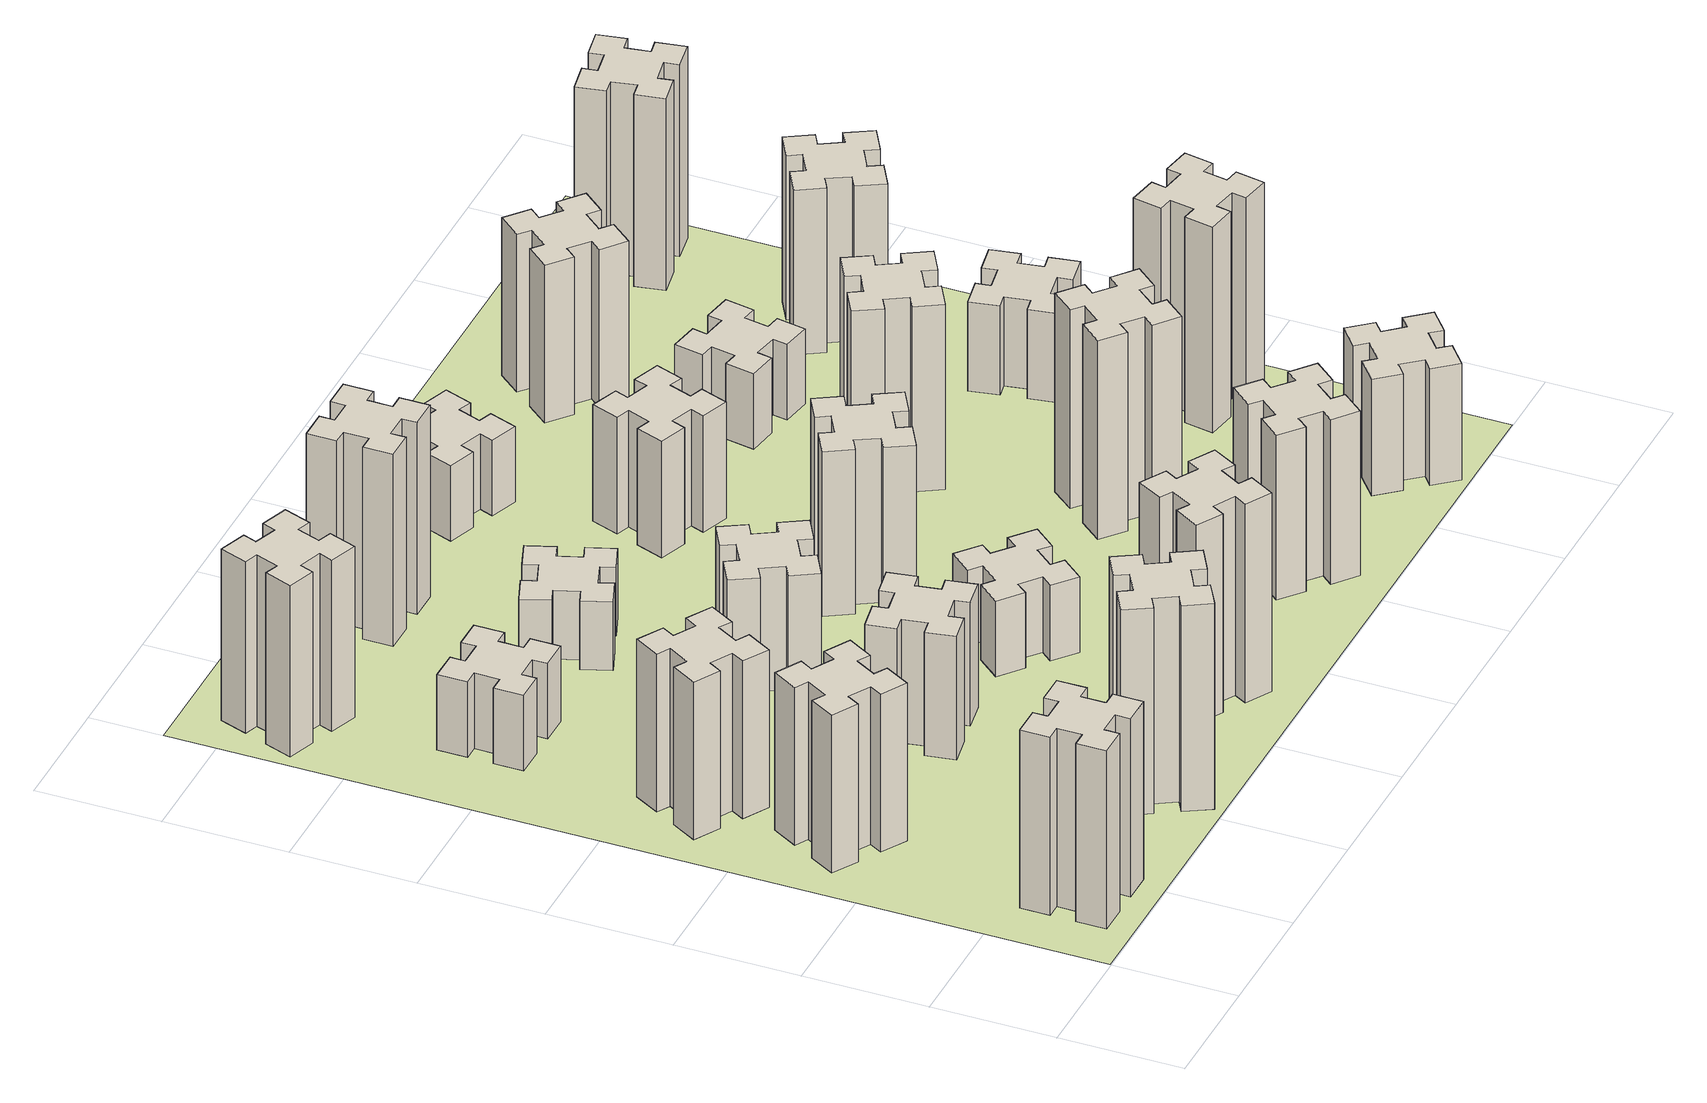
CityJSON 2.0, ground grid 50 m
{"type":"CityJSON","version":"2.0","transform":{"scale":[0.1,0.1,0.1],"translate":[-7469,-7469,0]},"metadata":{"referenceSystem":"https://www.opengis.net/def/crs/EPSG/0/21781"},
"CityObjects":{
"building1":{"type":"Building","attributes":{"class":"1000","function":"1000","usage":"1000","yearOfConstruction":2016,"roofType":"1000","measuredHeight":78,"storeysAboveGround":30,"storeysBelowGround":0},"geometry":[{"type":"Solid","lod":"1","boundaries":[[[[0,1,2,3,4,5,6,7,8,9,10,11,12,13,14,15,16,17,18,19]],[[17,16,20,21]],[[16,15,22,20]],[[15,14,23,22]],[[14,13,24,23]],[[13,12,25,24]],[[12,11,26,25]],[[11,10,27,26]],[[10,9,28,27]],[[9,8,29,28]],[[8,7,30,29]],[[7,6,31,30]],[[6,5,32,31]],[[5,4,33,32]],[[4,3,34,33]],[[3,2,35,34]],[[2,1,36,35]],[[1,0,37,36]],[[0,19,38,37]],[[19,18,39,38]],[[18,17,21,39]],[[24,25,26,27,28,29,30,31,32,33,34,35,36,37,38,39,21,20,22,23]]]]}]},
"building2":{"type":"Building","attributes":{"class":"1000","function":"1000","usage":"1000","yearOfConstruction":2016,"roofType":"1000","measuredHeight":69,"storeysAboveGround":30,"storeysBelowGround":0},"geometry":[{"type":"Solid","lod":"1","boundaries":[[[[40,41,42,43,44,45,46,47,48,49,50,51,52,53,54,55,56,57,58,59]],[[57,56,60,61]],[[56,55,62,60]],[[55,54,63,62]],[[54,53,64,63]],[[53,52,65,64]],[[52,51,66,65]],[[51,50,67,66]],[[50,49,68,67]],[[49,48,69,68]],[[48,47,70,69]],[[47,46,71,70]],[[46,45,72,71]],[[45,44,73,72]],[[44,43,74,73]],[[43,42,75,74]],[[42,41,76,75]],[[41,40,77,76]],[[40,59,78,77]],[[59,58,79,78]],[[58,57,61,79]],[[64,65,66,67,68,69,70,71,72,73,74,75,76,77,78,79,61,60,62,63]]]]}]},
"building3":{"type":"Building","attributes":{"class":"1000","function":"1000","usage":"1000","yearOfConstruction":2016,"roofType":"1000","measuredHeight":69,"storeysAboveGround":30,"storeysBelowGround":0},"geometry":[{"type":"Solid","lod":"1","boundaries":[[[[80,81,82,83,84,85,86,87,88,89,90,91,92,93,94,95,96,97,98,99]],[[97,96,100,101]],[[96,95,102,100]],[[95,94,103,102]],[[94,93,104,103]],[[93,92,105,104]],[[92,91,106,105]],[[91,90,107,106]],[[90,89,108,107]],[[89,88,109,108]],[[88,87,110,109]],[[87,86,111,110]],[[86,85,112,111]],[[85,84,113,112]],[[84,83,114,113]],[[83,82,115,114]],[[82,81,116,115]],[[81,80,117,116]],[[80,99,118,117]],[[99,98,119,118]],[[98,97,101,119]],[[104,105,106,107,108,109,110,111,112,113,114,115,116,117,118,119,101,100,102,103]]]]}]},
"building4":{"type":"Building","attributes":{"class":"1000","function":"1000","usage":"1000","yearOfConstruction":2016,"roofType":"1000","measuredHeight":90,"storeysAboveGround":30,"storeysBelowGround":0},"geometry":[{"type":"Solid","lod":"1","boundaries":[[[[120,121,122,123,124,125,126,127,128,129,130,131,132,133,134,135,136,137,138,139]],[[137,136,140,141]],[[136,135,142,140]],[[135,134,143,142]],[[134,133,144,143]],[[133,132,145,144]],[[132,131,146,145]],[[131,130,147,146]],[[130,129,148,147]],[[129,128,149,148]],[[128,127,150,149]],[[127,126,151,150]],[[126,125,152,151]],[[125,124,153,152]],[[124,123,154,153]],[[123,122,155,154]],[[122,121,156,155]],[[121,120,157,156]],[[120,139,158,157]],[[139,138,159,158]],[[138,137,141,159]],[[144,145,146,147,148,149,150,151,152,153,154,155,156,157,158,159,141,140,142,143]]]]}]},
"building5":{"type":"Building","attributes":{"class":"1000","function":"1000","usage":"1000","yearOfConstruction":2016,"roofType":"1000","measuredHeight":33,"storeysAboveGround":30,"storeysBelowGround":0},"geometry":[{"type":"Solid","lod":"1","boundaries":[[[[160,161,162,163,164,165,166,167,168,169,170,171,172,173,174,175,176,177,178,179]],[[177,176,180,181]],[[176,175,182,180]],[[175,174,183,182]],[[174,173,184,183]],[[173,172,185,184]],[[172,171,186,185]],[[171,170,187,186]],[[170,169,188,187]],[[169,168,189,188]],[[168,167,190,189]],[[167,166,191,190]],[[166,165,192,191]],[[165,164,193,192]],[[164,163,194,193]],[[163,162,195,194]],[[162,161,196,195]],[[161,160,197,196]],[[160,179,198,197]],[[179,178,199,198]],[[178,177,181,199]],[[184,185,186,187,188,189,190,191,192,193,194,195,196,197,198,199,181,180,182,183]]]]}]},
"building6":{"type":"Building","attributes":{"class":"1000","function":"1000","usage":"1000","yearOfConstruction":2016,"roofType":"1000","measuredHeight":75,"storeysAboveGround":30,"storeysBelowGround":0},"geometry":[{"type":"Solid","lod":"1","boundaries":[[[[200,201,202,203,204,205,206,207,208,209,210,211,212,213,214,215,216,217,218,219]],[[217,216,220,221]],[[216,215,222,220]],[[215,214,223,222]],[[214,213,224,223]],[[213,212,225,224]],[[212,211,226,225]],[[211,210,227,226]],[[210,209,228,227]],[[209,208,229,228]],[[208,207,230,229]],[[207,206,231,230]],[[206,205,232,231]],[[205,204,233,232]],[[204,203,234,233]],[[203,202,235,234]],[[202,201,236,235]],[[201,200,237,236]],[[200,219,238,237]],[[219,218,239,238]],[[218,217,221,239]],[[224,225,226,227,228,229,230,231,232,233,234,235,236,237,238,239,221,220,222,223]]]]}]},
"building7":{"type":"Building","attributes":{"class":"1000","function":"1000","usage":"1000","yearOfConstruction":2016,"roofType":"1000","measuredHeight":54,"storeysAboveGround":30,"storeysBelowGround":0},"geometry":[{"type":"Solid","lod":"1","boundaries":[[[[240,241,242,243,244,245,246,247,248,249,250,251,252,253,254,255,256,257,258,259]],[[257,256,260,261]],[[256,255,262,260]],[[255,254,263,262]],[[254,253,264,263]],[[253,252,265,264]],[[252,251,266,265]],[[251,250,267,266]],[[250,249,268,267]],[[249,248,269,268]],[[248,247,270,269]],[[247,246,271,270]],[[246,245,272,271]],[[245,244,273,272]],[[244,243,274,273]],[[243,242,275,274]],[[242,241,276,275]],[[241,240,277,276]],[[240,259,278,277]],[[259,258,279,278]],[[258,257,261,279]],[[264,265,266,267,268,269,270,271,272,273,274,275,276,277,278,279,261,260,262,263]]]]}]},
"building8":{"type":"Building","attributes":{"class":"1000","function":"1000","usage":"1000","yearOfConstruction":2016,"roofType":"1000","measuredHeight":54,"storeysAboveGround":30,"storeysBelowGround":0},"geometry":[{"type":"Solid","lod":"1","boundaries":[[[[280,281,282,283,284,285,286,287,288,289,290,291,292,293,294,295,296,297,298,299]],[[297,296,300,301]],[[296,295,302,300]],[[295,294,303,302]],[[294,293,304,303]],[[293,292,305,304]],[[292,291,306,305]],[[291,290,307,306]],[[290,289,308,307]],[[289,288,309,308]],[[288,287,310,309]],[[287,286,311,310]],[[286,285,312,311]],[[285,284,313,312]],[[284,283,314,313]],[[283,282,315,314]],[[282,281,316,315]],[[281,280,317,316]],[[280,299,318,317]],[[299,298,319,318]],[[298,297,301,319]],[[304,305,306,307,308,309,310,311,312,313,314,315,316,317,318,319,301,300,302,303]]]]}]},
"building9":{"type":"Building","attributes":{"class":"1000","function":"1000","usage":"1000","yearOfConstruction":2016,"roofType":"1000","measuredHeight":87,"storeysAboveGround":30,"storeysBelowGround":0},"geometry":[{"type":"Solid","lod":"1","boundaries":[[[[320,321,322,323,324,325,326,327,328,329,330,331,332,333,334,335,336,337,338,339]],[[337,336,340,341]],[[336,335,342,340]],[[335,334,343,342]],[[334,333,344,343]],[[333,332,345,344]],[[332,331,346,345]],[[331,330,347,346]],[[330,329,348,347]],[[329,328,349,348]],[[328,327,350,349]],[[327,326,351,350]],[[326,325,352,351]],[[325,324,353,352]],[[324,323,354,353]],[[323,322,355,354]],[[322,321,356,355]],[[321,320,357,356]],[[320,339,358,357]],[[339,338,359,358]],[[338,337,341,359]],[[344,345,346,347,348,349,350,351,352,353,354,355,356,357,358,359,341,340,342,343]]]]}]},
"building10":{"type":"Building","attributes":{"class":"1000","function":"1000","usage":"1000","yearOfConstruction":2016,"roofType":"1000","measuredHeight":30,"storeysAboveGround":30,"storeysBelowGround":0},"geometry":[{"type":"Solid","lod":"1","boundaries":[[[[360,361,362,363,364,365,366,367,368,369,370,371,372,373,374,375,376,377,378,379]],[[377,376,380,381]],[[376,375,382,380]],[[375,374,383,382]],[[374,373,384,383]],[[373,372,385,384]],[[372,371,386,385]],[[371,370,387,386]],[[370,369,388,387]],[[369,368,389,388]],[[368,367,390,389]],[[367,366,391,390]],[[366,365,392,391]],[[365,364,393,392]],[[364,363,394,393]],[[363,362,395,394]],[[362,361,396,395]],[[361,360,397,396]],[[360,379,398,397]],[[379,378,399,398]],[[378,377,381,399]],[[384,385,386,387,388,389,390,391,392,393,394,395,396,397,398,399,381,380,382,383]]]]}]},
"building11":{"type":"Building","attributes":{"class":"1000","function":"1000","usage":"1000","yearOfConstruction":2016,"roofType":"1000","measuredHeight":84,"storeysAboveGround":30,"storeysBelowGround":0},"geometry":[{"type":"Solid","lod":"1","boundaries":[[[[400,401,402,403,404,405,406,407,408,409,410,411,412,413,414,415,416,417,418,419]],[[417,416,420,421]],[[416,415,422,420]],[[415,414,423,422]],[[414,413,424,423]],[[413,412,425,424]],[[412,411,426,425]],[[411,410,427,426]],[[410,409,428,427]],[[409,408,429,428]],[[408,407,430,429]],[[407,406,431,430]],[[406,405,432,431]],[[405,404,433,432]],[[404,403,434,433]],[[403,402,435,434]],[[402,401,436,435]],[[401,400,437,436]],[[400,419,438,437]],[[419,418,439,438]],[[418,417,421,439]],[[424,425,426,427,428,429,430,431,432,433,434,435,436,437,438,439,421,420,422,423]]]]}]},
"building12":{"type":"Building","attributes":{"class":"1000","function":"1000","usage":"1000","yearOfConstruction":2016,"roofType":"1000","measuredHeight":33,"storeysAboveGround":30,"storeysBelowGround":0},"geometry":[{"type":"Solid","lod":"1","boundaries":[[[[440,441,442,443,444,445,446,447,448,449,450,451,452,453,454,455,456,457,458,459]],[[457,456,460,461]],[[456,455,462,460]],[[455,454,463,462]],[[454,453,464,463]],[[453,452,465,464]],[[452,451,466,465]],[[451,450,467,466]],[[450,449,468,467]],[[449,448,469,468]],[[448,447,470,469]],[[447,446,471,470]],[[446,445,472,471]],[[445,444,473,472]],[[444,443,474,473]],[[443,442,475,474]],[[442,441,476,475]],[[441,440,477,476]],[[440,459,478,477]],[[459,458,479,478]],[[458,457,461,479]],[[464,465,466,467,468,469,470,471,472,473,474,475,476,477,478,479,461,460,462,463]]]]}]},
"building13":{"type":"Building","attributes":{"class":"1000","function":"1000","usage":"1000","yearOfConstruction":2016,"roofType":"1000","measuredHeight":72,"storeysAboveGround":30,"storeysBelowGround":0},"geometry":[{"type":"Solid","lod":"1","boundaries":[[[[480,481,482,483,484,485,486,487,488,489,490,491,492,493,494,495,496,497,498,499]],[[497,496,500,501]],[[496,495,502,500]],[[495,494,503,502]],[[494,493,504,503]],[[493,492,505,504]],[[492,491,506,505]],[[491,490,507,506]],[[490,489,508,507]],[[489,488,509,508]],[[488,487,510,509]],[[487,486,511,510]],[[486,485,512,511]],[[485,484,513,512]],[[484,483,514,513]],[[483,482,515,514]],[[482,481,516,515]],[[481,480,517,516]],[[480,499,518,517]],[[499,498,519,518]],[[498,497,501,519]],[[504,505,506,507,508,509,510,511,512,513,514,515,516,517,518,519,501,500,502,503]]]]}]},
"building14":{"type":"Building","attributes":{"class":"1000","function":"1000","usage":"1000","yearOfConstruction":2016,"roofType":"1000","measuredHeight":72,"storeysAboveGround":30,"storeysBelowGround":0},"geometry":[{"type":"Solid","lod":"1","boundaries":[[[[520,521,522,523,524,525,526,527,528,529,530,531,532,533,534,535,536,537,538,539]],[[537,536,540,541]],[[536,535,542,540]],[[535,534,543,542]],[[534,533,544,543]],[[533,532,545,544]],[[532,531,546,545]],[[531,530,547,546]],[[530,529,548,547]],[[529,528,549,548]],[[528,527,550,549]],[[527,526,551,550]],[[526,525,552,551]],[[525,524,553,552]],[[524,523,554,553]],[[523,522,555,554]],[[522,521,556,555]],[[521,520,557,556]],[[520,539,558,557]],[[539,538,559,558]],[[538,537,541,559]],[[544,545,546,547,548,549,550,551,552,553,554,555,556,557,558,559,541,540,542,543]]]]}]},
"building15":{"type":"Building","attributes":{"class":"1000","function":"1000","usage":"1000","yearOfConstruction":2016,"roofType":"1000","measuredHeight":51,"storeysAboveGround":30,"storeysBelowGround":0},"geometry":[{"type":"Solid","lod":"1","boundaries":[[[[560,561,562,563,564,565,566,567,568,569,570,571,572,573,574,575,576,577,578,579]],[[577,576,580,581]],[[576,575,582,580]],[[575,574,583,582]],[[574,573,584,583]],[[573,572,585,584]],[[572,571,586,585]],[[571,570,587,586]],[[570,569,588,587]],[[569,568,589,588]],[[568,567,590,589]],[[567,566,591,590]],[[566,565,592,591]],[[565,564,593,592]],[[564,563,594,593]],[[563,562,595,594]],[[562,561,596,595]],[[561,560,597,596]],[[560,579,598,597]],[[579,578,599,598]],[[578,577,581,599]],[[584,585,586,587,588,589,590,591,592,593,594,595,596,597,598,599,581,580,582,583]]]]}]},
"building16":{"type":"Building","attributes":{"class":"1000","function":"1000","usage":"1000","yearOfConstruction":2016,"roofType":"1000","measuredHeight":33,"storeysAboveGround":30,"storeysBelowGround":0},"geometry":[{"type":"Solid","lod":"1","boundaries":[[[[600,601,602,603,604,605,606,607,608,609,610,611,612,613,614,615,616,617,618,619]],[[617,616,620,621]],[[616,615,622,620]],[[615,614,623,622]],[[614,613,624,623]],[[613,612,625,624]],[[612,611,626,625]],[[611,610,627,626]],[[610,609,628,627]],[[609,608,629,628]],[[608,607,630,629]],[[607,606,631,630]],[[606,605,632,631]],[[605,604,633,632]],[[604,603,634,633]],[[603,602,635,634]],[[602,601,636,635]],[[601,600,637,636]],[[600,619,638,637]],[[619,618,639,638]],[[618,617,621,639]],[[624,625,626,627,628,629,630,631,632,633,634,635,636,637,638,639,621,620,622,623]]]]}]},
"building17":{"type":"Building","attributes":{"class":"1000","function":"1000","usage":"1000","yearOfConstruction":2016,"roofType":"1000","measuredHeight":87,"storeysAboveGround":30,"storeysBelowGround":0},"geometry":[{"type":"Solid","lod":"1","boundaries":[[[[640,641,642,643,644,645,646,647,648,649,650,651,652,653,654,655,656,657,658,659]],[[657,656,660,661]],[[656,655,662,660]],[[655,654,663,662]],[[654,653,664,663]],[[653,652,665,664]],[[652,651,666,665]],[[651,650,667,666]],[[650,649,668,667]],[[649,648,669,668]],[[648,647,670,669]],[[647,646,671,670]],[[646,645,672,671]],[[645,644,673,672]],[[644,643,674,673]],[[643,642,675,674]],[[642,641,676,675]],[[641,640,677,676]],[[640,659,678,677]],[[659,658,679,678]],[[658,657,661,679]],[[664,665,666,667,668,669,670,671,672,673,674,675,676,677,678,679,661,660,662,663]]]]}]},
"building18":{"type":"Building","attributes":{"class":"1000","function":"1000","usage":"1000","yearOfConstruction":2016,"roofType":"1000","measuredHeight":81,"storeysAboveGround":30,"storeysBelowGround":0},"geometry":[{"type":"Solid","lod":"1","boundaries":[[[[680,681,682,683,684,685,686,687,688,689,690,691,692,693,694,695,696,697,698,699]],[[697,696,700,701]],[[696,695,702,700]],[[695,694,703,702]],[[694,693,704,703]],[[693,692,705,704]],[[692,691,706,705]],[[691,690,707,706]],[[690,689,708,707]],[[689,688,709,708]],[[688,687,710,709]],[[687,686,711,710]],[[686,685,712,711]],[[685,684,713,712]],[[684,683,714,713]],[[683,682,715,714]],[[682,681,716,715]],[[681,680,717,716]],[[680,699,718,717]],[[699,698,719,718]],[[698,697,701,719]],[[704,705,706,707,708,709,710,711,712,713,714,715,716,717,718,719,701,700,702,703]]]]}]},
"building19":{"type":"Building","attributes":{"class":"1000","function":"1000","usage":"1000","yearOfConstruction":2016,"roofType":"1000","measuredHeight":51,"storeysAboveGround":30,"storeysBelowGround":0},"geometry":[{"type":"Solid","lod":"1","boundaries":[[[[720,721,722,723,724,725,726,727,728,729,730,731,732,733,734,735,736,737,738,739]],[[737,736,740,741]],[[736,735,742,740]],[[735,734,743,742]],[[734,733,744,743]],[[733,732,745,744]],[[732,731,746,745]],[[731,730,747,746]],[[730,729,748,747]],[[729,728,749,748]],[[728,727,750,749]],[[727,726,751,750]],[[726,725,752,751]],[[725,724,753,752]],[[724,723,754,753]],[[723,722,755,754]],[[722,721,756,755]],[[721,720,757,756]],[[720,739,758,757]],[[739,738,759,758]],[[738,737,741,759]],[[744,745,746,747,748,749,750,751,752,753,754,755,756,757,758,759,741,740,742,743]]]]}]},
"building20":{"type":"Building","attributes":{"class":"1000","function":"1000","usage":"1000","yearOfConstruction":2016,"roofType":"1000","measuredHeight":33,"storeysAboveGround":30,"storeysBelowGround":0},"geometry":[{"type":"Solid","lod":"1","boundaries":[[[[760,761,762,763,764,765,766,767,768,769,770,771,772,773,774,775,776,777,778,779]],[[777,776,780,781]],[[776,775,782,780]],[[775,774,783,782]],[[774,773,784,783]],[[773,772,785,784]],[[772,771,786,785]],[[771,770,787,786]],[[770,769,788,787]],[[769,768,789,788]],[[768,767,790,789]],[[767,766,791,790]],[[766,765,792,791]],[[765,764,793,792]],[[764,763,794,793]],[[763,762,795,794]],[[762,761,796,795]],[[761,760,797,796]],[[760,779,798,797]],[[779,778,799,798]],[[778,777,781,799]],[[784,785,786,787,788,789,790,791,792,793,794,795,796,797,798,799,781,780,782,783]]]]}]},
"building21":{"type":"Building","attributes":{"class":"1000","function":"1000","usage":"1000","yearOfConstruction":2016,"roofType":"1000","measuredHeight":69,"storeysAboveGround":30,"storeysBelowGround":0},"geometry":[{"type":"Solid","lod":"1","boundaries":[[[[800,801,802,803,804,805,806,807,808,809,810,811,812,813,814,815,816,817,818,819]],[[817,816,820,821]],[[816,815,822,820]],[[815,814,823,822]],[[814,813,824,823]],[[813,812,825,824]],[[812,811,826,825]],[[811,810,827,826]],[[810,809,828,827]],[[809,808,829,828]],[[808,807,830,829]],[[807,806,831,830]],[[806,805,832,831]],[[805,804,833,832]],[[804,803,834,833]],[[803,802,835,834]],[[802,801,836,835]],[[801,800,837,836]],[[800,819,838,837]],[[819,818,839,838]],[[818,817,821,839]],[[824,825,826,827,828,829,830,831,832,833,834,835,836,837,838,839,821,820,822,823]]]]}]},
"building22":{"type":"Building","attributes":{"class":"1000","function":"1000","usage":"1000","yearOfConstruction":2016,"roofType":"1000","measuredHeight":90,"storeysAboveGround":30,"storeysBelowGround":0},"geometry":[{"type":"Solid","lod":"1","boundaries":[[[[840,841,842,843,844,845,846,847,848,849,850,851,852,853,854,855,856,857,858,859]],[[857,856,860,861]],[[856,855,862,860]],[[855,854,863,862]],[[854,853,864,863]],[[853,852,865,864]],[[852,851,866,865]],[[851,850,867,866]],[[850,849,868,867]],[[849,848,869,868]],[[848,847,870,869]],[[847,846,871,870]],[[846,845,872,871]],[[845,844,873,872]],[[844,843,874,873]],[[843,842,875,874]],[[842,841,876,875]],[[841,840,877,876]],[[840,859,878,877]],[[859,858,879,878]],[[858,857,861,879]],[[864,865,866,867,868,869,870,871,872,873,874,875,876,877,878,879,861,860,862,863]]]]}]},
"building23":{"type":"Building","attributes":{"class":"1000","function":"1000","usage":"1000","yearOfConstruction":2016,"roofType":"1000","measuredHeight":39,"storeysAboveGround":30,"storeysBelowGround":0},"geometry":[{"type":"Solid","lod":"1","boundaries":[[[[880,881,882,883,884,885,886,887,888,889,890,891,892,893,894,895,896,897,898,899]],[[897,896,900,901]],[[896,895,902,900]],[[895,894,903,902]],[[894,893,904,903]],[[893,892,905,904]],[[892,891,906,905]],[[891,890,907,906]],[[890,889,908,907]],[[889,888,909,908]],[[888,887,910,909]],[[887,886,911,910]],[[886,885,912,911]],[[885,884,913,912]],[[884,883,914,913]],[[883,882,915,914]],[[882,881,916,915]],[[881,880,917,916]],[[880,899,918,917]],[[899,898,919,918]],[[898,897,901,919]],[[904,905,906,907,908,909,910,911,912,913,914,915,916,917,918,919,901,900,902,903]]]]}]},
"building24":{"type":"Building","attributes":{"class":"1000","function":"1000","usage":"1000","yearOfConstruction":2016,"roofType":"1000","measuredHeight":72,"storeysAboveGround":30,"storeysBelowGround":0},"geometry":[{"type":"Solid","lod":"1","boundaries":[[[[920,921,922,923,924,925,926,927,928,929,930,931,932,933,934,935,936,937,938,939]],[[937,936,940,941]],[[936,935,942,940]],[[935,934,943,942]],[[934,933,944,943]],[[933,932,945,944]],[[932,931,946,945]],[[931,930,947,946]],[[930,929,948,947]],[[929,928,949,948]],[[928,927,950,949]],[[927,926,951,950]],[[926,925,952,951]],[[925,924,953,952]],[[924,923,954,953]],[[923,922,955,954]],[[922,921,956,955]],[[921,920,957,956]],[[920,939,958,957]],[[939,938,959,958]],[[938,937,941,959]],[[944,945,946,947,948,949,950,951,952,953,954,955,956,957,958,959,941,940,942,943]]]]}]},
"building25":{"type":"Building","attributes":{"class":"1000","function":"1000","usage":"1000","yearOfConstruction":2016,"roofType":"1000","measuredHeight":84,"storeysAboveGround":30,"storeysBelowGround":0},"geometry":[{"type":"Solid","lod":"1","boundaries":[[[[960,961,962,963,964,965,966,967,968,969,970,971,972,973,974,975,976,977,978,979]],[[977,976,980,981]],[[976,975,982,980]],[[975,974,983,982]],[[974,973,984,983]],[[973,972,985,984]],[[972,971,986,985]],[[971,970,987,986]],[[970,969,988,987]],[[969,968,989,988]],[[968,967,990,989]],[[967,966,991,990]],[[966,965,992,991]],[[965,964,993,992]],[[964,963,994,993]],[[963,962,995,994]],[[962,961,996,995]],[[961,960,997,996]],[[960,979,998,997]],[[979,978,999,998]],[[978,977,981,999]],[[984,985,986,987,988,989,990,991,992,993,994,995,996,997,998,999,981,980,982,983]]]]}]},
"landuse1":{"type":"LandUse","attributes":{"name":"plot1","function":"1010"},"geometry":[{"type":"MultiSurface","lod":"1","boundaries":[[[1000,1001,1002,1003]]]}]}
},
"vertices":[
[265,325,0],[265,225,0],[205,225,0],[205,105,0],[325,105,0],[325,165,0],[425,165,0],[425,105,0],[545,105,0],[545,225,0],[485,225,0],[485,325,0],[545,325,0],[545,445,0],[425,445,0],[425,385,0],[325,385,0],[325,445,0],[205,445,0],[205,325,0],[325,385,780],[325,445,780],[425,385,780],[425,445,780],[545,445,780],[545,325,780],[485,325,780],[485,225,780],[545,225,780],[545,105,780],[425,105,780],[425,165,780],[325,165,780],[325,105,780],[205,105,780],[205,225,780],[265,225,780],[265,325,780],[205,325,780],[205,445,780],
[305,1314,0],[255,1227,0],[203,1257,0],[143,1153,0],[247,1093,0],[277,1145,0],[364,1095,0],[334,1043,0],[438,983,0],[498,1087,0],[446,1117,0],[496,1204,0],[548,1174,0],[608,1278,0],[504,1338,0],[474,1286,0],[387,1336,0],[417,1388,0],[313,1448,0],[253,1344,0],[387,1336,690],[417,1388,690],[474,1286,690],[504,1338,690],[608,1278,690],[548,1174,690],[496,1204,690],[446,1117,690],[498,1087,690],[438,983,690],[334,1043,690],[364,1095,690],[277,1145,690],[247,1093,690],[143,1153,690],[203,1257,690],[255,1227,690],[305,1314,690],[253,1344,690],[313,1448,690],
[474,1826,0],[387,1876,0],[417,1928,0],[313,1988,0],[253,1884,0],[305,1854,0],[255,1767,0],[203,1797,0],[143,1693,0],[247,1633,0],[277,1685,0],[364,1635,0],[334,1583,0],[438,1523,0],[498,1627,0],[446,1657,0],[496,1744,0],[548,1714,0],[608,1818,0],[504,1878,0],[496,1744,690],[548,1714,690],[446,1657,690],[498,1627,690],[438,1523,690],[334,1583,690],[364,1635,690],[277,1685,690],[247,1633,690],[143,1693,690],[203,1797,690],[255,1767,690],[305,1854,690],[253,1884,690],[313,1988,690],[417,1928,690],[387,1876,690],[474,1826,690],[504,1878,690],[608,1818,690],
[1127,155,0],[1214,205,0],[1244,153,0],[1348,213,0],[1288,317,0],[1236,287,0],[1186,374,0],[1238,404,0],[1178,508,0],[1074,448,0],[1104,396,0],[1017,346,0],[987,398,0],[883,338,0],[943,234,0],[995,264,0],[1045,177,0],[993,147,0],[1053,43,0],[1157,103,0],[1045,177,900],[993,147,900],[995,264,900],[943,234,900],[883,338,900],[987,398,900],[1017,346,900],[1104,396,900],[1074,448,900],[1178,508,900],[1238,404,900],[1186,374,900],[1236,287,900],[1288,317,900],[1348,213,900],[1244,153,900],[1214,205,900],[1127,155,900],[1157,103,900],[1053,43,900],
[425,2485,0],[525,2485,0],[525,2425,0],[645,2425,0],[645,2545,0],[585,2545,0],[585,2645,0],[645,2645,0],[645,2765,0],[525,2765,0],[525,2705,0],[425,2705,0],[425,2765,0],[305,2765,0],[305,2645,0],[365,2645,0],[365,2545,0],[305,2545,0],[305,2425,0],[425,2425,0],[365,2545,330],[305,2545,330],[365,2645,330],[305,2645,330],[305,2765,330],[425,2765,330],[425,2705,330],[525,2705,330],[525,2765,330],[645,2765,330],[645,2645,330],[585,2645,330],[585,2545,330],[645,2545,330],[645,2425,330],[525,2425,330],[525,2485,330],[425,2485,330],[425,2425,330],[305,2425,330],
[362,3251,0],[396,3345,0],[452,3324,0],[493,3437,0],[380,3478,0],[360,3422,0],[266,3456,0],[287,3512,0],[174,3553,0],[133,3440,0],[189,3420,0],[155,3326,0],[99,3347,0],[57,3234,0],[170,3193,0],[191,3249,0],[285,3215,0],[264,3159,0],[377,3117,0],[418,3230,0],[285,3215,750],[264,3159,750],[191,3249,750],[170,3193,750],[57,3234,750],[99,3347,750],[155,3326,750],[189,3420,750],[133,3440,750],[174,3553,750],[287,3512,750],[266,3456,750],[360,3422,750],[380,3478,750],[493,3437,750],[452,3324,750],[396,3345,750],[362,3251,750],[418,3230,750],[377,3117,750],
[1232,1185,0],[1215,1284,0],[1274,1294,0],[1253,1412,0],[1135,1391,0],[1145,1332,0],[1047,1315,0],[1037,1374,0],[918,1353,0],[939,1235,0],[998,1245,0],[1016,1147,0],[957,1137,0],[977,1018,0],[1096,1039,0],[1085,1098,0],[1184,1116,0],[1194,1057,0],[1312,1077,0],[1291,1196,0],[1184,1116,540],[1194,1057,540],[1085,1098,540],[1096,1039,540],[977,1018,540],[957,1137,540],[1016,1147,540],[998,1245,540],[939,1235,540],[918,1353,540],[1037,1374,540],[1047,1315,540],[1145,1332,540],[1135,1391,540],[1253,1412,540],[1274,1294,540],[1215,1284,540],[1232,1185,540],[1291,1196,540],[1312,1077,540],
[1336,1867,0],[1286,1954,0],[1338,1984,0],[1278,2088,0],[1174,2028,0],[1204,1976,0],[1117,1926,0],[1087,1978,0],[983,1918,0],[1043,1814,0],[1095,1844,0],[1145,1757,0],[1093,1727,0],[1153,1623,0],[1257,1683,0],[1227,1735,0],[1314,1785,0],[1344,1733,0],[1448,1793,0],[1388,1897,0],[1314,1785,540],[1344,1733,540],[1227,1735,540],[1257,1683,540],[1153,1623,540],[1093,1727,540],[1145,1757,540],[1095,1844,540],[1043,1814,540],[983,1918,540],[1087,1978,540],[1117,1926,540],[1204,1976,540],[1174,2028,540],[1278,2088,540],[1338,1984,540],[1286,1954,540],[1336,1867,540],[1388,1897,540],[1448,1793,540],
[1657,305,0],[1744,255,0],[1714,203,0],[1818,143,0],[1878,247,0],[1826,277,0],[1876,364,0],[1928,334,0],[1988,438,0],[1884,498,0],[1854,446,0],[1767,496,0],[1797,548,0],[1693,608,0],[1633,504,0],[1685,474,0],[1635,387,0],[1583,417,0],[1523,313,0],[1627,253,0],[1635,387,870],[1583,417,870],[1685,474,870],[1633,504,870],[1693,608,870],[1797,548,870],[1767,496,870],[1854,446,870],[1884,498,870],[1988,438,870],[1928,334,870],[1876,364,870],[1826,277,870],[1878,247,870],[1818,143,870],[1714,203,870],[1744,255,870],[1657,305,870],[1627,253,870],[1523,313,870],
[1106,2475,0],[1200,2509,0],[1220,2453,0],[1333,2494,0],[1292,2607,0],[1236,2586,0],[1202,2680,0],[1258,2700,0],[1217,2813,0],[1104,2772,0],[1125,2716,0],[1031,2682,0],[1010,2738,0],[897,2697,0],[939,2584,0],[995,2605,0],[1029,2511,0],[973,2490,0],[1014,2377,0],[1127,2419,0],[1029,2511,300],[973,2490,300],[995,2605,300],[939,2584,300],[897,2697,300],[1010,2738,300],[1031,2682,300],[1125,2716,300],[1104,2772,300],[1217,2813,300],[1258,2700,300],[1202,2680,300],[1236,2586,300],[1292,2607,300],[1333,2494,300],[1220,2453,300],[1200,2509,300],[1106,2475,300],[1127,2419,300],[1014,2377,300],
[1125,3285,0],[1125,3385,0],[1185,3385,0],[1185,3505,0],[1065,3505,0],[1065,3445,0],[965,3445,0],[965,3505,0],[845,3505,0],[845,3385,0],[905,3385,0],[905,3285,0],[845,3285,0],[845,3165,0],[965,3165,0],[965,3225,0],[1065,3225,0],[1065,3165,0],[1185,3165,0],[1185,3285,0],[1065,3225,840],[1065,3165,840],[965,3225,840],[965,3165,840],[845,3165,840],[845,3285,840],[905,3285,840],[905,3385,840],[845,3385,840],[845,3505,840],[965,3505,840],[965,3445,840],[1065,3445,840],[1065,3505,840],[1185,3505,840],[1185,3385,840],[1125,3385,840],[1125,3285,840],[1185,3285,840],[1185,3165,840],
[1703,1224,0],[1639,1148,0],[1593,1186,0],[1516,1094,0],[1608,1017,0],[1646,1063,0],[1723,999,0],[1684,953,0],[1776,876,0],[1853,968,0],[1807,1006,0],[1872,1083,0],[1918,1044,0],[1995,1136,0],[1903,1213,0],[1864,1167,0],[1788,1232,0],[1826,1278,0],[1734,1355,0],[1657,1263,0],[1788,1232,330],[1826,1278,330],[1864,1167,330],[1903,1213,330],[1995,1136,330],[1918,1044,330],[1872,1083,330],[1807,1006,330],[1853,968,330],[1776,876,330],[1684,953,330],[1723,999,330],[1646,1063,330],[1608,1017,330],[1516,1094,330],[1593,1186,330],[1639,1148,330],[1703,1224,330],[1657,1263,330],[1734,1355,330],
[1976,1767,0],[1926,1854,0],[1978,1884,0],[1918,1988,0],[1814,1928,0],[1844,1876,0],[1757,1826,0],[1727,1878,0],[1623,1818,0],[1683,1714,0],[1735,1744,0],[1785,1657,0],[1733,1627,0],[1793,1523,0],[1897,1583,0],[1867,1635,0],[1954,1685,0],[1984,1633,0],[2088,1693,0],[2028,1797,0],[1954,1685,720],[1984,1633,720],[1867,1635,720],[1897,1583,720],[1793,1523,720],[1733,1627,720],[1785,1657,720],[1735,1744,720],[1683,1714,720],[1623,1818,720],[1727,1878,720],[1757,1826,720],[1844,1876,720],[1814,1928,720],[1918,1988,720],[1978,1884,720],[1926,1854,720],[1976,1767,720],[2028,1797,720],[2088,1693,720],
[2486,323,0],[2563,259,0],[2524,213,0],[2616,136,0],[2693,228,0],[2647,266,0],[2712,343,0],[2758,304,0],[2835,396,0],[2743,473,0],[2704,427,0],[2628,492,0],[2666,538,0],[2574,615,0],[2497,523,0],[2543,484,0],[2479,408,0],[2433,446,0],[2356,354,0],[2448,277,0],[2479,408,720],[2433,446,720],[2543,484,720],[2497,523,720],[2574,615,720],[2666,538,720],[2628,492,720],[2704,427,720],[2743,473,720],[2835,396,720],[2758,304,720],[2712,343,720],[2647,266,720],[2693,228,720],[2616,136,720],[2524,213,720],[2563,259,720],[2486,323,720],[2448,277,720],[2356,354,720],
[2040,2682,0],[1946,2716,0],[1967,2772,0],[1854,2813,0],[1813,2700,0],[1869,2680,0],[1835,2586,0],[1779,2607,0],[1737,2494,0],[1850,2453,0],[1871,2509,0],[1965,2475,0],[1944,2419,0],[2057,2377,0],[2098,2490,0],[2042,2511,0],[2076,2605,0],[2132,2584,0],[2173,2697,0],[2060,2738,0],[2076,2605,510],[2132,2584,510],[2042,2511,510],[2098,2490,510],[2057,2377,510],[1944,2419,510],[1965,2475,510],[1871,2509,510],[1850,2453,510],[1737,2494,510],[1779,2607,510],[1835,2586,510],[1869,2680,510],[1813,2700,510],[1854,2813,510],[1967,2772,510],[1946,2716,510],[2040,2682,510],[2060,2738,510],[2173,2697,510],
[1671,3249,0],[1765,3215,0],[1744,3159,0],[1857,3117,0],[1898,3230,0],[1842,3251,0],[1876,3345,0],[1932,3324,0],[1973,3437,0],[1860,3478,0],[1840,3422,0],[1746,3456,0],[1767,3512,0],[1654,3553,0],[1613,3440,0],[1669,3420,0],[1635,3326,0],[1579,3347,0],[1537,3234,0],[1650,3193,0],[1635,3326,330],[1579,3347,330],[1669,3420,330],[1613,3440,330],[1654,3553,330],[1767,3512,330],[1746,3456,330],[1840,3422,330],[1860,3478,330],[1973,3437,330],[1932,3324,330],[1876,3345,330],[1842,3251,330],[1898,3230,330],[1857,3117,330],[1744,3159,330],[1765,3215,330],[1671,3249,330],[1650,3193,330],[1537,3234,330],
[2804,1167,0],[2728,1232,0],[2766,1278,0],[2674,1355,0],[2597,1263,0],[2643,1224,0],[2579,1148,0],[2533,1186,0],[2456,1094,0],[2548,1017,0],[2586,1063,0],[2663,999,0],[2624,953,0],[2716,876,0],[2793,968,0],[2747,1006,0],[2812,1083,0],[2858,1044,0],[2935,1136,0],[2843,1213,0],[2812,1083,870],[2858,1044,870],[2747,1006,870],[2793,968,870],[2716,876,870],[2624,953,870],[2663,999,870],[2586,1063,870],[2548,1017,870],[2456,1094,870],[2533,1186,870],[2579,1148,870],[2643,1224,870],[2597,1263,870],[2674,1355,870],[2766,1278,870],[2728,1232,870],[2804,1167,870],[2843,1213,870],[2935,1136,870],
[2716,1967,0],[2666,2054,0],[2718,2084,0],[2658,2188,0],[2554,2128,0],[2584,2076,0],[2497,2026,0],[2467,2078,0],[2363,2018,0],[2423,1914,0],[2475,1944,0],[2525,1857,0],[2473,1827,0],[2533,1723,0],[2637,1783,0],[2607,1835,0],[2694,1885,0],[2724,1833,0],[2828,1893,0],[2768,1997,0],[2694,1885,810],[2724,1833,810],[2607,1835,810],[2637,1783,810],[2533,1723,810],[2473,1827,810],[2525,1857,810],[2475,1944,810],[2423,1914,810],[2363,2018,810],[2467,2078,810],[2497,2026,810],[2584,2076,810],[2554,2128,810],[2658,2188,810],[2718,2084,810],[2666,2054,810],[2716,1967,810],[2768,1997,810],[2828,1893,810],
[3368,159,0],[3444,223,0],[3483,177,0],[3575,254,0],[3498,346,0],[3452,308,0],[3387,384,0],[3433,423,0],[3356,515,0],[3264,438,0],[3303,392,0],[3226,327,0],[3188,373,0],[3096,296,0],[3173,204,0],[3219,243,0],[3283,166,0],[3237,128,0],[3314,36,0],[3406,113,0],[3283,166,510],[3237,128,510],[3219,243,510],[3173,204,510],[3096,296,510],[3188,373,510],[3226,327,510],[3303,392,510],[3264,438,510],[3356,515,510],[3433,423,510],[3387,384,510],[3452,308,510],[3498,346,510],[3575,254,510],[3483,177,510],[3444,223,510],[3368,159,510],[3406,113,510],[3314,36,510],
[2627,2496,0],[2725,2478,0],[2715,2419,0],[2833,2398,0],[2854,2517,0],[2795,2527,0],[2812,2625,0],[2871,2615,0],[2892,2733,0],[2774,2754,0],[2764,2695,0],[2665,2712,0],[2676,2771,0],[2557,2792,0],[2537,2674,0],[2596,2664,0],[2578,2565,0],[2519,2576,0],[2498,2457,0],[2617,2437,0],[2578,2565,330],[2519,2576,330],[2596,2664,330],[2537,2674,330],[2557,2792,330],[2676,2771,330],[2665,2712,330],[2764,2695,330],[2774,2754,330],[2892,2733,330],[2871,2615,330],[2812,2625,330],[2795,2527,330],[2854,2517,330],[2833,2398,330],[2715,2419,330],[2725,2478,330],[2627,2496,330],[2617,2437,330],[2498,2457,330],
[2704,3287,0],[2628,3352,0],[2666,3398,0],[2574,3475,0],[2497,3383,0],[2543,3344,0],[2479,3268,0],[2433,3306,0],[2356,3214,0],[2448,3137,0],[2486,3183,0],[2563,3119,0],[2524,3073,0],[2616,2996,0],[2693,3088,0],[2647,3126,0],[2712,3203,0],[2758,3164,0],[2835,3256,0],[2743,3333,0],[2712,3203,690],[2758,3164,690],[2647,3126,690],[2693,3088,690],[2616,2996,690],[2524,3073,690],[2563,3119,690],[2486,3183,690],[2448,3137,690],[2356,3214,690],[2433,3306,690],[2479,3268,690],[2543,3344,690],[2497,3383,690],[2574,3475,690],[2666,3398,690],[2628,3352,690],[2704,3287,690],[2743,3333,690],[2835,3256,690],
[3367,1016,0],[3465,998,0],[3455,939,0],[3573,918,0],[3594,1037,0],[3535,1047,0],[3552,1145,0],[3611,1135,0],[3632,1253,0],[3514,1274,0],[3504,1215,0],[3405,1232,0],[3416,1291,0],[3297,1312,0],[3277,1194,0],[3336,1184,0],[3318,1085,0],[3259,1096,0],[3238,977,0],[3357,957,0],[3318,1085,900],[3259,1096,900],[3336,1184,900],[3277,1194,900],[3297,1312,900],[3416,1291,900],[3405,1232,900],[3504,1215,900],[3514,1274,900],[3632,1253,900],[3611,1135,900],[3552,1145,900],[3535,1047,900],[3594,1037,900],[3573,918,900],[3455,939,900],[3465,998,900],[3367,1016,900],[3357,957,900],[3238,977,900],
[3365,1872,0],[3267,1855,0],[3257,1914,0],[3138,1893,0],[3159,1775,0],[3218,1785,0],[3236,1687,0],[3177,1677,0],[3197,1558,0],[3316,1579,0],[3305,1638,0],[3404,1656,0],[3414,1597,0],[3532,1617,0],[3511,1736,0],[3452,1725,0],[3435,1824,0],[3494,1834,0],[3473,1952,0],[3355,1931,0],[3435,1824,390],[3494,1834,390],[3452,1725,390],[3511,1736,390],[3532,1617,390],[3414,1597,390],[3404,1656,390],[3305,1638,390],[3316,1579,390],[3197,1558,390],[3177,1677,390],[3236,1687,390],[3218,1785,390],[3159,1775,390],[3138,1893,390],[3257,1914,390],[3267,1855,390],[3365,1872,390],[3355,1931,390],[3473,1952,390],
[3456,2507,0],[3406,2594,0],[3458,2624,0],[3398,2728,0],[3294,2668,0],[3324,2616,0],[3237,2566,0],[3207,2618,0],[3103,2558,0],[3163,2454,0],[3215,2484,0],[3265,2397,0],[3213,2367,0],[3273,2263,0],[3377,2323,0],[3347,2375,0],[3434,2425,0],[3464,2373,0],[3568,2433,0],[3508,2537,0],[3434,2425,720],[3464,2373,720],[3347,2375,720],[3377,2323,720],[3273,2263,720],[3213,2367,720],[3265,2397,720],[3215,2484,720],[3163,2454,720],[3103,2558,720],[3207,2618,720],[3237,2566,720],[3324,2616,720],[3294,2668,720],[3398,2728,720],[3458,2624,720],[3406,2594,720],[3456,2507,720],[3508,2537,720],[3568,2433,720],
[3552,3305,0],[3535,3404,0],[3594,3414,0],[3573,3532,0],[3455,3511,0],[3465,3452,0],[3367,3435,0],[3357,3494,0],[3238,3473,0],[3259,3355,0],[3318,3365,0],[3336,3267,0],[3277,3257,0],[3297,3138,0],[3416,3159,0],[3405,3218,0],[3504,3236,0],[3514,3177,0],[3632,3197,0],[3611,3316,0],[3504,3236,840],[3514,3177,840],[3405,3218,840],[3416,3159,840],[3297,3138,840],[3277,3257,840],[3336,3267,840],[3318,3365,840],[3259,3355,840],[3238,3473,840],[3357,3494,840],[3367,3435,840],[3465,3452,840],[3455,3511,840],[3573,3532,840],[3594,3414,840],[3535,3404,840],[3552,3305,840],[3611,3316,840],[3632,3197,840],
[5,3705,0],[3705,3705,0],[3705,5,0],[5,5,0]
]}
